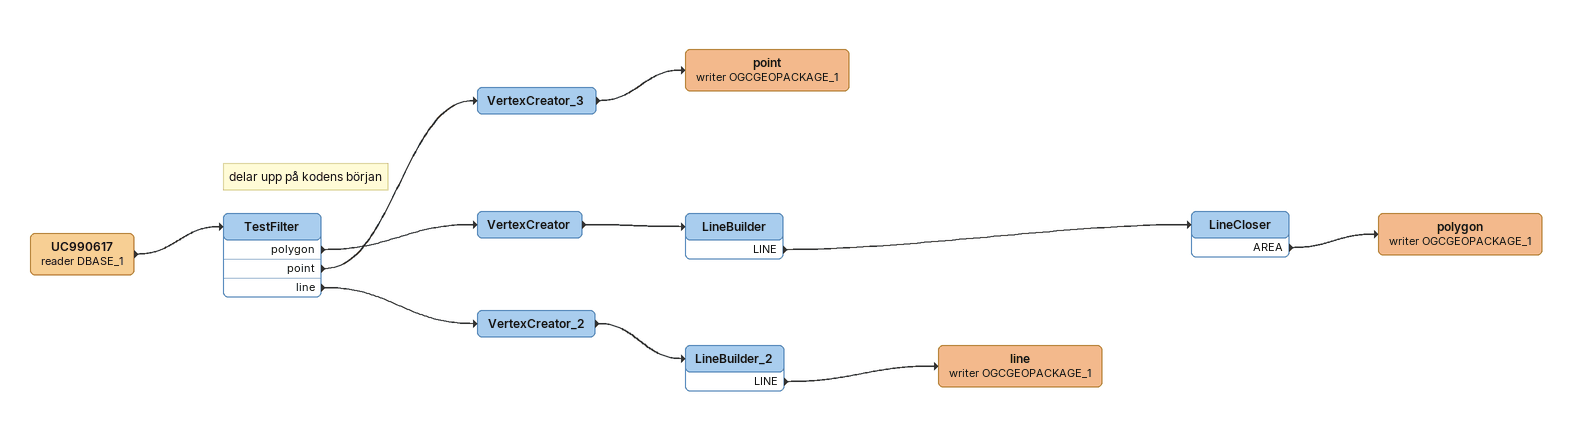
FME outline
UC990617 (reader DBASE_1)
    -> TestFilter
Note: delar upp på kodens början
TestFilter
    polygon -> VertexCreator
    point -> VertexCreator_3
    line -> VertexCreator_2
VertexCreator_3
    -> point (writer OGCGEOPACKAGE_1)
point (writer OGCGEOPACKAGE_1)
VertexCreator
    -> LineBuilder
LineBuilder
    LINE -> LineCloser
LineCloser
    AREA -> polygon (writer OGCGEOPACKAGE_1)
polygon (writer OGCGEOPACKAGE_1)
VertexCreator_2
    -> LineBuilder_2
LineBuilder_2
    LINE -> line (writer OGCGEOPACKAGE_1)
line (writer OGCGEOPACKAGE_1)
